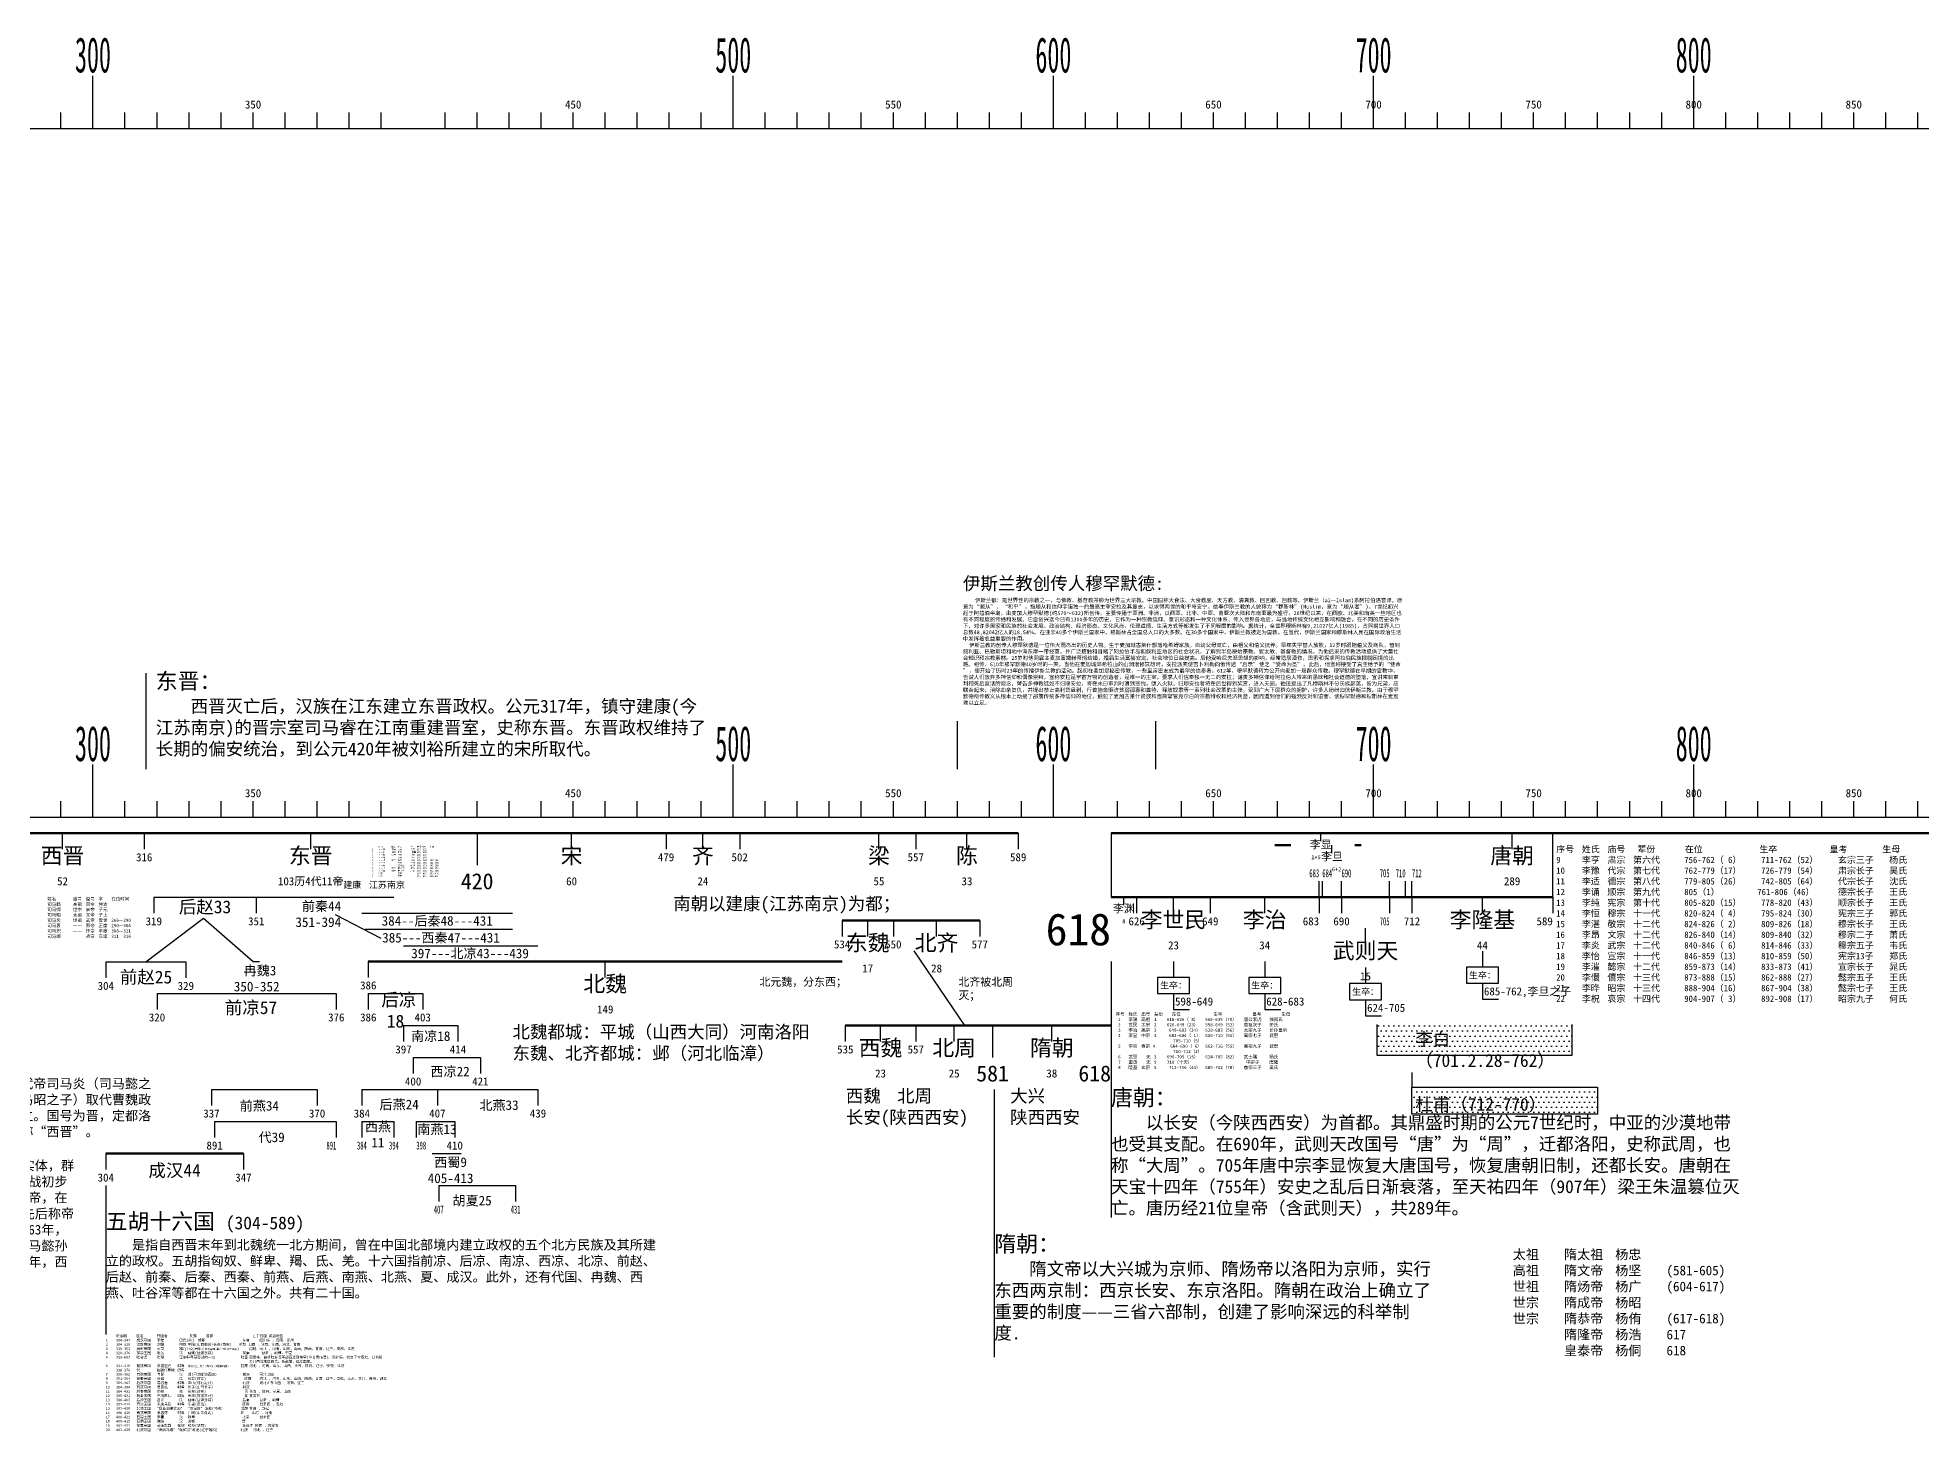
# Model space of a CAD drawing. Header units: millimetres. Extents: x 832 to 8037, y -157 to 740.
# Drawn here: x 5322 to 5910, y 302 to 740 of the extents above; entities that cross this region are included whole.
import ezdxf
from ezdxf.enums import TextEntityAlignment as Align

# ---------------------------------------------------------------- set-up
doc = ezdxf.new("R2010")
doc.units = ezdxf.units.MM
doc.header["$LTSCALE"] = 0.3
for name, color, linetype in [('event', 7, 'Continuous'), ('maths', 7, 'Continuous'), ('talent', 7, 'Continuous'), ('基准', 7, 'Continuous'), ('朝代', 7, 'Continuous'), ('箭头', 1, 'Continuous')]:
    doc.layers.add(name, color=color, linetype=linetype)
doc.layers.add('粗线', color=5, linetype='Continuous', lineweight=50)
doc.styles.add('a2.5', font='', dxfattribs={"height": 2.5})
doc.styles.get("Standard").update_dxf_attribs({"font": ''})
doc.styles.get('a2.5').set_extended_font_data('SimSun')
doc.styles.get('Standard').set_extended_font_data('SimSun')
pattern_1 = [(0, (0, 180.3286), (0.79375, 1.5875), [0, -1.5875])]

# ---------------------------------------------------------------- blocks, each defined once
blk = doc.blocks.new('h1')
blk.add_line((0, 0), (0, 5))
blk.add_attdef('22', text='', height=2.5).set_placement((0, 7.5), align=Align.MIDDLE_CENTER)
blk = doc.blocks.new('h8')
at = {"layer": '朝代', "color": 7}
blk.add_line((0, 0), (0, 16.5), dxfattribs=at)
at = {"layer": '朝代', "color": 1, "width": 0.5}
blk.add_attdef('00', text='', height=11, dxfattribs=at).set_placement((0, 23), align=Align.MIDDLE_CENTER)
blk = doc.blocks.new('time')
at = {"layer": '朝代'}
blk.add_line((0, 0), (0, -5), dxfattribs=at)
blk.add_attdef('22', text='', height=2.5, dxfattribs=at).set_placement((0, -7.5), align=Align.MIDDLE_CENTER)
blk = doc.blocks.new('dynasty')
at = {"layer": '基准'}
blk.add_line((0, -5), (0, 0), dxfattribs=at)
at = {"layer": '朝代', "color": 1}
for tag, height, p in [('chao', 5, (0, -7)), ('始终', 2.5, (0, -11)), ('时间', 2.5, (0, -15))]:
    blk.add_attdef(tag, text='', height=height, dxfattribs=at).set_placement(p, align=Align.MIDDLE_CENTER)
blk = doc.blocks.new('event')
at = {"layer": 'event', "color": 5}
for p, q in [((5, -5), (-5, -5)), ((-5, -5), (-5, -10)), ((5, -10), (5, -5)), ((-5, -10), (0, -10)), ((0, -10), (2.5, -10)), ((0, -10), (0, -15)), ((2.5, -10), (5, -10)), ((0, -15), (5, -15))]:
    blk.add_line(p, q, dxfattribs=at)
blk.add_lwpolyline([(0, 0), (0, -5)], dxfattribs=at)
at = {"layer": 'event'}
blk.add_attdef('简要：', text='', height=2, dxfattribs=at).set_placement((0, -7.5), align=Align.MIDDLE_CENTER)
blk.add_attdef('事件', text='', height=2.5, dxfattribs=at).set_placement((0.48, -12.54), align=Align.MIDDLE_LEFT)

msp = doc.modelspace()

# ---------------------------------------------------------------- hatches: boundary and pattern name
at = {"layer": 'talent'}
h = msp.add_hatch(dxfattribs=at)
h.set_pattern_fill('DOTS', color=256, style=0)
h.set_pattern_definition(pattern_1)
h.paths.add_polyline_path([(5800.808, 431.622), (5739.808, 431.622), (5739.808, 421.989), (5800.808, 421.989)])
h = msp.add_hatch(dxfattribs=at)
h.set_pattern_fill('DOTS', color=256, style=0)
h.set_pattern_definition(pattern_1)
h.paths.add_polyline_path([(5750.796, 412.063), (5750.796, 403.542), (5808.763, 403.542), (5808.763, 412.063)])

# ---------------------------------------------------------------- linework, layer by layer
msp.add_line((5794.809, 471.294), (5794.809, 491.294))
at = {"layer": 'event'}
for p, q in [((5608.809, 511.294), (5608.809, 526.294)), ((5670.809, 511.294), (5670.809, 526.294))]:
    msp.add_line(p, q, dxfattribs=at)
at = {"layer": 'maths'}
msp.add_line((5595.198, 454.588), (5611.046, 431.294), dxfattribs=at)
at = {"layer": 'talent'}
for p, q in [((5739.808, 431.622), (5739.808, 421.989)), ((5800.808, 421.989), (5800.808, 431.622)), ((5739.808, 421.989), (5800.808, 421.989)), ((5750.763, 416.622), (5750.763, 412.063)), ((5750.763, 412.063), (5808.763, 412.063)), ((5750.796, 403.542), (5750.796, 412.063)), ((5808.763, 412.063), (5808.763, 403.542)), ((5808.763, 403.542), (5750.796, 403.542))]:
    msp.add_line(p, q, dxfattribs=at)
at = {"layer": '基准'}
for p, q in [((5328.809, 711.294), (5328.809, 716.294)), ((5348.809, 711.294), (5348.809, 716.294)), ((5358.809, 711.294), (5358.809, 716.294)), ((5368.809, 711.294), (5368.809, 716.294)), ((5378.809, 711.294), (5378.809, 716.294)), ((5398.809, 711.294), (5398.809, 716.294)), ((5408.809, 711.294), (5408.809, 716.294)), ((5418.809, 711.294), (5418.809, 716.294)), ((5428.809, 711.294), (5428.809, 716.294)), ((5448.809, 711.294), (5448.809, 716.294)), ((5458.809, 711.294), (5458.809, 716.294)), ((5468.809, 711.294), (5468.809, 716.294)), ((5478.809, 711.294), (5478.809, 716.294)), ((5498.809, 711.294), (5498.809, 716.294)), ((5508.809, 711.294), (5508.809, 716.294)), ((5518.809, 711.294), (5518.809, 716.294)), ((5528.809, 711.294), (5528.809, 716.294)), ((5548.809, 711.294), (5548.809, 716.294)), ((5558.809, 711.294), (5558.809, 716.294)), ((5568.809, 711.294), (5568.809, 716.294)), ((5578.809, 711.294), (5578.809, 716.294)), ((5598.809, 711.294), (5598.809, 716.294)), ((5608.809, 711.294), (5608.809, 716.294)), ((5618.809, 711.294), (5618.809, 716.294)), ((5628.809, 711.294), (5628.809, 716.294)), ((5648.809, 711.294), (5648.809, 716.294)), ((5658.809, 711.294), (5658.809, 716.294)), ((5668.809, 711.294), (5668.809, 716.294)), ((5678.809, 711.294), (5678.809, 716.294)), ((5698.809, 711.294), (5698.809, 716.294)), ((5708.809, 711.294), (5708.809, 716.294)), ((5718.809, 711.294), (5718.809, 716.294)), ((5728.809, 711.294), (5728.809, 716.294)), ((5748.809, 711.294), (5748.809, 716.294)), ((5758.809, 711.294), (5758.809, 716.294)), ((5768.809, 711.294), (5768.809, 716.294)), ((5778.809, 711.294), (5778.809, 716.294)), ((5798.809, 711.294), (5798.809, 716.294)), ((5808.809, 711.294), (5808.809, 716.294)), ((5818.809, 711.294), (5818.809, 716.294)), ((5828.809, 711.294), (5828.809, 716.294)), ((5848.809, 711.294), (5848.809, 716.294)), ((5858.809, 711.294), (5858.809, 716.294)), ((5868.809, 711.294), (5868.809, 716.294)), ((5878.809, 711.294), (5878.809, 716.294)), ((5898.809, 711.294), (5898.809, 716.294)), ((5908.809, 711.294), (5908.809, 716.294)), ((838.809, 711.294), (7238.809, 711.294)), ((5328.809, 496.294), (5328.809, 501.294)), ((5348.809, 496.294), (5348.809, 501.294)), ((5358.809, 496.294), (5358.809, 501.294)), ((5368.809, 496.294), (5368.809, 501.294)), ((5378.809, 496.294), (5378.809, 501.294)), ((5398.809, 496.294), (5398.809, 501.294)), ((5408.809, 496.294), (5408.809, 501.294)), ((5418.809, 496.294), (5418.809, 501.294)), ((5428.809, 496.294), (5428.809, 501.294)), ((5448.809, 496.294), (5448.809, 501.294)), ((5458.809, 496.294), (5458.809, 501.294)), ((5468.809, 496.294), (5468.809, 501.294)), ((5478.809, 496.294), (5478.809, 501.294)), ((5498.809, 496.294), (5498.809, 501.294)), ((5508.809, 496.294), (5508.809, 501.294)), ((5518.809, 496.294), (5518.809, 501.294)), ((5528.809, 496.294), (5528.809, 501.294)), ((5548.809, 496.294), (5548.809, 501.294)), ((5558.809, 496.294), (5558.809, 501.294)), ((5568.809, 496.294), (5568.809, 501.294)), ((5578.809, 496.294), (5578.809, 501.294)), ((5598.809, 496.294), (5598.809, 501.294)), ((5608.809, 496.294), (5608.809, 501.294)), ((5618.809, 496.294), (5618.809, 501.294)), ((5628.809, 496.294), (5628.809, 501.294)), ((5648.809, 496.294), (5648.809, 501.294)), ((5658.809, 496.294), (5658.809, 501.294)), ((5668.809, 496.294), (5668.809, 501.294)), ((5678.809, 496.294), (5678.809, 501.294)), ((5698.809, 496.294), (5698.809, 501.294)), ((5708.809, 496.294), (5708.809, 501.294)), ((5718.809, 496.294), (5718.809, 501.294)), ((5728.809, 496.294), (5728.809, 501.294)), ((5748.809, 496.294), (5748.809, 501.294)), ((5758.809, 496.294), (5758.809, 501.294)), ((5768.809, 496.294), (5768.809, 501.294)), ((5778.809, 496.294), (5778.809, 501.294)), ((5798.809, 496.294), (5798.809, 501.294)), ((5808.809, 496.294), (5808.809, 501.294)), ((5818.809, 496.294), (5818.809, 501.294)), ((5828.809, 496.294), (5828.809, 501.294)), ((5848.809, 496.294), (5848.809, 501.294)), ((5858.809, 496.294), (5858.809, 501.294)), ((5868.809, 496.294), (5868.809, 501.294)), ((5878.809, 496.294), (5878.809, 501.294)), ((5898.809, 496.294), (5898.809, 501.294)), ((5908.809, 496.294), (5908.809, 501.294)), ((838.809, 496.294), (7238.809, 496.294))]:
    msp.add_line(p, q, dxfattribs=at)
at = {"layer": '朝代'}
for p, q in [((5355.273, 541.294), (5355.273, 511.294)), ((5656.809, 451.294), (5656.809, 371.294)), ((5620.352, 411.294), (5620.352, 327.727)), ((5342.811, 381.294), (5342.811, 334.769))]:
    msp.add_line(p, q, dxfattribs=at)
at = {"layer": '朝代', "lineweight": 30}
for p, q in [((5357.811, 471.294), (5389.811, 471.294)), ((5422.809, 466.294), (5469.809, 466.294)), ((5423.809, 461.294), (5469.809, 461.294)), ((5342.811, 451.141), (5367.811, 451.141)), ((5388.811, 451.294), (5390.811, 451.294)), ((5424.809, 441.294), (5441.809, 441.294)), ((5376.811, 401.294), (5414.811, 401.294)), ((5444.809, 391.297), (5453.809, 391.297)), ((5446.809, 381.294), (5470.809, 381.294))]:
    msp.add_line(p, q, dxfattribs=at)
at = {"layer": '朝代', "color": 4, "lineweight": 30}
for p, q in [((5389.811, 471.294), (5432.811, 471.294)), ((5445.809, 411.294), (5477.809, 411.294))]:
    msp.add_line(p, q, dxfattribs=at)
at = {"layer": '朝代', "color": 1, "lineweight": 30}
for p, q in [((5435.811, 456.13), (5477.811, 456.13)), ((5358.811, 441.294), (5414.811, 441.294)), ((5435.811, 431.294), (5452.811, 431.294)), ((5438.809, 421.294), (5459.809, 421.294))]:
    msp.add_line(p, q, dxfattribs=at)
at = {"layer": '朝代', "color": 5, "lineweight": 30}
for p, q in [((5375.811, 411.294), (5408.811, 411.294)), ((5422.809, 411.294), (5445.809, 411.294)), ((5422.809, 401.294), (5432.809, 401.294)), ((5439.809, 401.294), (5451.809, 401.294))]:
    msp.add_line(p, q, dxfattribs=at)
at = {"layer": '朝代', "lineweight": 50}
msp.add_line((5342.811, 391.294), (5385.811, 391.294), dxfattribs=at)
at = {"layer": '箭头'}
for points in [[(5373.37, 464.812, 0, 0, 0), (5360.829, 455.318, 2, 0, 0), (5355.311, 451.141, 0, 0, 0)], [(5373.37, 464.812, 0, 0, 0), (5382.496, 456.823, 2, 0, 0)], [(5388.811, 451.294, 0, 0, 0), (5379.686, 459.283, 2, 0, 0), (5373.37, 464.812, 0, 0, 0)], [(5428.817, 458.475, 0, 0, 0), (5419.994, 463.036, 2, 0, 0), (5414.585, 465.833, 0, 0, 0)]]:
    msp.add_lwpolyline(points, format="xyseb", dxfattribs=at)
for points in [[(5428.817, 458.475), (5414.585, 465.833)], [(5355.311, 451.141), (5373.37, 464.812)], [(5373.37, 464.812), (5388.811, 451.294)]]:
    msp.add_lwpolyline(points, dxfattribs=at)
at = {"layer": '粗线'}
for p, q in [((5303.809, 491.294), (5354.809, 491.294)), ((5458.811, 491.294), (5517.811, 491.294)), ((5595.809, 491.294), (5627.809, 491.294)), ((5656.809, 491.294), (5656.809, 491.294)), ((5656.809, 491.294), (5945.809, 491.294)), ((5664.809, 471.294), (5687.809, 471.294)), ((5750.809, 471.294), (5794.809, 471.294)), ((5588.809, 464.088), (5615.809, 464.088)), ((5424.809, 451.294), (5572.809, 451.294)), ((5573.809, 431.294), (5595.809, 431.294)), ((5619.809, 431.294), (5656.809, 431.294))]:
    msp.add_line(p, q, dxfattribs=at)
at = {"layer": '粗线', "color": 3}
for p, q in [((5354.809, 491.294), (5458.809, 491.294)), ((5517.811, 491.294), (5540.811, 491.294)), ((5721.809, 491.294), (5722.809, 491.294)), ((5707.949, 487.518), (5712.949, 487.518)), ((5721.809, 471.294), (5722.809, 471.294)), ((5743.809, 471.294), (5748.809, 471.294)), ((5572.809, 464.088), (5588.809, 464.088)), ((5595.809, 431.294), (5619.809, 431.294))]:
    msp.add_line(p, q, dxfattribs=at)
at = {"layer": '粗线', "color": 2}
msp.add_line((5540.811, 491.294), (5627.811, 491.294), dxfattribs=at)
at = {"layer": '粗线', "color": 7}
for p, q in [((5722.809, 491.294), (5728.809, 491.294)), ((5732.91, 487.518), (5734.91, 487.518)), ((5722.809, 471.294), (5728.809, 471.294)), ((5748.809, 471.294), (5750.809, 471.294))]:
    msp.add_line(p, q, dxfattribs=at)
at = {"layer": '粗线', "color": 4}
msp.add_line((5656.809, 471.294), (5664.809, 471.294), dxfattribs=at)
at = {"layer": '粗线', "color": 1}
for p, q in [((5687.809, 471.294), (5721.809, 471.294)), ((5728.809, 471.294), (5743.809, 471.294))]:
    msp.add_line(p, q, dxfattribs=at)

# ---------------------------------------------------------------- block references
at = {"layer": 'event'}
for p, values in [((5772.809, 454.462), {'简要：': '生卒：', '事件': '685-762,李旦之子'}), ((5676.309, 451.294), {'简要：': '生卒：', '事件': '598-649'}), ((5704.809, 451.294), {'简要：': '生卒：', '事件': '628-683'}), ((5736.309, 449.329), {'简要：': '生卒：', '事件': '624-705'})]:
    msp.add_blockref('event', p, dxfattribs=at).add_auto_attribs(values)
at = {"layer": '基准'}
for name, p, values in [('h8', (5338.809, 711.294), {'00': '300'}), ('h8', (5538.809, 711.294), {'00': '500'}), ('h8', (5638.809, 711.294), {'00': '600'}), ('h8', (5738.809, 711.294), {'00': '700'}), ('h8', (5838.809, 711.294), {'00': '800'}), ('h1', (5388.809, 711.294), {'22': '350'}), ('h1', (5488.809, 711.294), {'22': '450'}), ('h1', (5588.809, 711.294), {'22': '550'}), ('h1', (5688.809, 711.294), {'22': '650'}), ('h1', (5788.809, 711.294), {'22': '750'}), ('h1', (5888.809, 711.294), {'22': '850'}), ('h8', (5338.809, 496.294), {'00': '300'}), ('h8', (5538.809, 496.294), {'00': '500'}), ('h8', (5638.809, 496.294), {'00': '600'}), ('h8', (5738.809, 496.294), {'00': '700'}), ('h8', (5838.809, 496.294), {'00': '800'}), ('h1', (5388.809, 496.294), {'22': '350'}), ('h1', (5488.809, 496.294), {'22': '450'}), ('h1', (5588.809, 496.294), {'22': '550'}), ('h1', (5688.809, 496.294), {'22': '650'}), ('h1', (5788.809, 496.294), {'22': '750'}), ('h1', (5888.809, 496.294), {'22': '850'})]:
    msp.add_blockref(name, p, dxfattribs=at).add_auto_attribs(values)
ref = msp.add_blockref('h1', (5738.809, 711.294), dxfattribs=at)
ref.add_attrib('22', '700', dxfattribs={"layer": '0', "color": 1, "height": 2.5}).set_placement((5738.809, 718.794), align=Align.MIDDLE_CENTER)
ref = msp.add_blockref('h1', (5838.809, 711.294), dxfattribs=at)
ref.add_attrib('22', '800', dxfattribs={"layer": '0', "color": 1, "height": 2.5}).set_placement((5838.809, 718.794), align=Align.MIDDLE_CENTER)
ref = msp.add_blockref('h1', (5738.809, 496.294), dxfattribs=at)
ref.add_attrib('22', '700', dxfattribs={"layer": '0', "color": 1, "height": 2.5}).set_placement((5738.809, 503.794), align=Align.MIDDLE_CENTER)
ref = msp.add_blockref('h1', (5838.809, 496.294), dxfattribs=at)
ref.add_attrib('22', '800', dxfattribs={"layer": '0', "color": 1, "height": 2.5}).set_placement((5838.809, 503.794), align=Align.MIDDLE_CENTER)
at = {"layer": '朝代'}
for name, p, values in [('dynasty', (5329.309, 491.294), {'chao': '西晋', '时间': '52'}), ('time', (5354.809, 491.294), {'22': '316'}), ('dynasty', (5406.809, 491.294), {'chao': '东晋', '时间': '103历4代11帝'}), ('dynasty', (5488.311, 491.294), {'chao': '宋', '时间': '60'}), ('time', (5517.811, 491.294), {'22': '479'}), ('dynasty', (5529.311, 491.294), {'chao': '齐', '时间': '24'}), ('time', (5540.811, 491.294), {'22': '502'}), ('dynasty', (5584.311, 491.294), {'chao': '梁', '时间': '55'}), ('time', (5595.809, 491.294), {'22': '557'}), ('dynasty', (5611.809, 491.294), {'chao': '陈', '时间': '33'}), ('time', (5627.811, 491.294), {'22': '589'}), ('time', (5357.811, 471.294), {'22': '319'}), ('time', (5389.811, 471.294), {'22': '351'}), ('time', (5664.809, 471.294), {'22': '626'}), ('dynasty', (5676.309, 471.294), {'chao': '李世民', '时间': '23'}), ('time', (5687.809, 471.294), {'22': '649'}), ('dynasty', (5704.809, 471.294), {'chao': '李治', '时间': '34'}), ('time', (5728.809, 471.294), {'22': '690'}), ('time', (5750.809, 471.294), {'22': '712'}), ('dynasty', (5772.809, 471.294), {'chao': '李隆基', '时间': '44'}), ('time', (5572.809, 464.088), {'22': '534'}), ('dynasty', (5580.809, 464.088), {'chao': '东魏', '时间': '17'}), ('time', (5588.809, 464.088), {'22': '550'}), ('dynasty', (5602.309, 464.088), {'chao': '北齐', '时间': '28'}), ('time', (5615.809, 464.088), {'22': '577'}), ('dynasty', (5736.309, 461.627), {'chao': '武则天', '时间': '15'}), ('time', (5342.811, 451.141), {'22': '304'}), ('time', (5367.811, 451.141), {'22': '329'}), ('time', (5424.809, 451.294), {'22': '386'}), ('dynasty', (5498.809, 451.294), {'chao': '北魏', '时间': '149'}), ('time', (5358.811, 441.294), {'22': '320'}), ('time', (5414.811, 441.294), {'22': '376'}), ('time', (5424.809, 441.294), {'22': '386'}), ('time', (5441.809, 441.294), {'22': '403'}), ('time', (5435.811, 431.294), {'22': '397'}), ('time', (5452.811, 431.294), {'22': '414'}), ('time', (5573.809, 431.294), {'22': '535'}), ('dynasty', (5584.809, 431.294), {'chao': '西魏', '时间': '23'}), ('time', (5595.809, 431.294), {'22': '557'}), ('dynasty', (5607.809, 431.294), {'chao': '北周', '时间': '25'}), ('dynasty', (5638.309, 431.294), {'chao': '隋朝', '时间': '38'}), ('time', (5438.809, 421.294), {'22': '400'}), ('time', (5459.809, 421.294), {'22': '421'}), ('time', (5375.811, 411.294), {'22': '337'}), ('time', (5408.811, 411.294), {'22': '370'}), ('time', (5422.809, 411.294), {'22': '384'}), ('time', (5446.386, 411.294), {'22': '407'}), ('time', (5477.809, 411.294), {'22': '439'}), ('time', (5376.811, 401.294), {'22': '891'}), ('time', (5451.809, 401.294), {'22': '410'}), ('time', (5342.811, 391.294), {'22': '304'}), ('time', (5385.811, 391.294), {'22': '347'})]:
    msp.add_blockref(name, p, dxfattribs=at).add_auto_attribs(values)
for name, p, xscale, yscale, zscale, values in [('time', (5458.809, 491.294), 2, 2, 2, {'22': '420'}), ('dynasty', (5782.088, 491.294), 0.9989999999997963, 0.9990000000000236, 0.9989999999999999, {'chao': '唐朝', '时间': '289'}), ('dynasty', (5660.809, 471.294), 0.5, 0.5, 0.5, {'chao': '李渊', '时间': '8'}), ('time', (5619.809, 431.294), 2, 2, 2, {'22': '581'})]:
    msp.add_blockref(name, p, dxfattribs=dict(at, xscale=xscale, yscale=yscale, zscale=zscale)).add_auto_attribs(values)
ref = msp.add_blockref('time', (5656.809, 491.294), dxfattribs=dict(at, xscale=4, yscale=4, zscale=4))
ref.add_attrib('22', '618', dxfattribs={"height": 10}).set_placement((5656.809, 461.294), align=Align.MIDDLE_RIGHT)
ref = msp.add_blockref('dynasty', (5722.309, 491.294), dxfattribs=dict(at, xscale=0.5, yscale=0.5, zscale=0.5))
ref.add_attrib('chao', '李显', dxfattribs={"color": 1, "height": 2.5}).set_placement((5722.309, 487.794), align=Align.MIDDLE_CENTER)
ref.add_attrib('时间', '1+5', dxfattribs={"color": 1, "height": 1.25}).set_placement((5722.309, 483.794), align=Align.MIDDLE_RIGHT)
ref = msp.add_blockref('dynasty', (5725.809, 487.532), dxfattribs=dict(at, xscale=0.5, yscale=0.5, zscale=0.5))
ref.add_attrib('chao', '李旦', dxfattribs={"color": 1, "height": 2.5}).set_placement((5725.809, 484.032), align=Align.MIDDLE_CENTER)
ref.add_attrib('时间', '6+2', dxfattribs={"color": 1, "height": 1.25}).set_placement((5725.809, 480.032), align=Align.MIDDLE_LEFT)
ref = msp.add_blockref('h1', (5721.809, 471.294), dxfattribs=at)
ref.add_attrib('22', '683', dxfattribs={"layer": '0', "height": 2.5, "width": 0.5}).set_placement((5721.809, 478.794), align=Align.MIDDLE_RIGHT)
ref = msp.add_blockref('h1', (5722.809, 471.294), dxfattribs=at)
ref.add_attrib('22', '684', dxfattribs={"layer": '0', "height": 2.5, "width": 0.5}).set_placement((5722.809, 478.794), align=Align.MIDDLE_LEFT)
ref = msp.add_blockref('h1', (5728.809, 471.294), dxfattribs=at)
ref.add_attrib('22', '690', dxfattribs={"layer": '0', "height": 2.5, "width": 0.5}).set_placement((5728.809, 478.794), align=Align.MIDDLE_LEFT)
ref = msp.add_blockref('h1', (5743.809, 471.294), dxfattribs=at)
ref.add_attrib('22', '705', dxfattribs={"layer": '0', "height": 2.5, "width": 0.5}).set_placement((5743.809, 478.794), align=Align.MIDDLE_RIGHT)
ref = msp.add_blockref('h1', (5748.809, 471.294), dxfattribs=at)
ref.add_attrib('22', '710', dxfattribs={"layer": '0', "height": 2.5, "width": 0.5}).set_placement((5748.809, 478.794), align=Align.MIDDLE_RIGHT)
ref = msp.add_blockref('h1', (5750.809, 471.294), dxfattribs=at)
ref.add_attrib('22', '712', dxfattribs={"layer": '0', "height": 2.5, "width": 0.5}).set_placement((5750.809, 478.794), align=Align.MIDDLE_LEFT)
ref = msp.add_blockref('time', (5721.809, 471.294), dxfattribs=at)
ref.add_attrib('22', '683', dxfattribs={"height": 2.5}).set_placement((5721.809, 463.794), align=Align.MIDDLE_RIGHT)
ref = msp.add_blockref('time', (5743.809, 471.294), dxfattribs=at)
ref.add_attrib('22', '705', dxfattribs={"height": 2.5, "width": 0.5}).set_placement((5743.809, 463.794), align=Align.MIDDLE_RIGHT)
ref = msp.add_blockref('time', (5794.809, 471.294), dxfattribs=at)
ref.add_attrib('22', '589', dxfattribs={"height": 2.5}).set_placement((5794.809, 463.794), align=Align.MIDDLE_RIGHT)
ref = msp.add_blockref('time', (5656.809, 431.294), dxfattribs=dict(at, xscale=2, yscale=2, zscale=2))
ref.add_attrib('22', '618', dxfattribs={"height": 5}).set_placement((5656.809, 416.294), align=Align.MIDDLE_RIGHT)
ref = msp.add_blockref('time', (5414.811, 401.294), dxfattribs=at)
ref.add_attrib('22', '891', dxfattribs={"height": 2.5, "width": 0.5}).set_placement((5414.811, 393.794), align=Align.MIDDLE_RIGHT)
ref = msp.add_blockref('time', (5422.809, 401.294), dxfattribs=at)
ref.add_attrib('22', '384', dxfattribs={"height": 2.5, "width": 0.5}).set_placement((5422.809, 393.794), align=Align.MIDDLE_CENTER)
ref = msp.add_blockref('time', (5432.809, 401.294), dxfattribs=at)
ref.add_attrib('22', '394', dxfattribs={"height": 2.5, "width": 0.5}).set_placement((5432.809, 393.794), align=Align.MIDDLE_CENTER)
ref = msp.add_blockref('time', (5439.809, 401.294), dxfattribs=at)
ref.add_attrib('22', '398', dxfattribs={"height": 2.5, "width": 0.5}).set_placement((5439.809, 393.794), align=Align.MIDDLE_LEFT)
ref = msp.add_blockref('time', (5446.809, 381.294), dxfattribs=at)
ref.add_attrib('22', '407', dxfattribs={"height": 2.5, "width": 0.5}).set_placement((5446.809, 373.794), align=Align.MIDDLE_CENTER)
ref = msp.add_blockref('time', (5470.809, 381.294), dxfattribs=at)
ref.add_attrib('22', '431', dxfattribs={"height": 2.5, "width": 0.5}).set_placement((5470.809, 373.794), align=Align.MIDDLE_CENTER)

# ---------------------------------------------------------------- texts
at = {"attachment_point": 1}
for s, insert, char_height, width in [('{\\fSimSun|b0|i0|c134|p2; ^I姓名^I     庙号^I谥号  ^I字  ^I在位时间 ^I生卒\\P1^I司马睿^I中宗^I元帝  ^I景文^I317—322^I\\P2^I司马绍^I肃宗^I明帝 ^I      道畿^I322—325^I\\P3^I司马衍^I显宗^I成帝  ^I世根^I325—343^I\\P4^I司马岳^I——^I康帝  ^I世同^I343—345^I\\P5^I司马聃^I孝宗^I穆帝  ^I彭子^I345—361^I343-361\\P6^I司马丕^I——^I哀帝  ^I干龄^I362—366^I341-365\\P7^I司马奕^I——^I海西公^I延龄^I366—371^I342-386\\P8^I司马昱^I太宗^I简文帝^I道万^I371—372^I321-372\\P9^I司马曜^I烈宗^I孝武帝^I昌明^I373—396^I352-396\\P0^I德宗^I      ——^I安帝^I      ——^I397—418^I382-418\\P1^I德文^I      ——^I恭帝^I      ——^I319—420^I386-421}', (5425.993, 487.294), 0.5, 23.05881), ('{\\fSimSun|b0|i0|c134|p2;序号^I姓氏^I庙号^I 辈份^I      在位             生卒            皇考        生母\\P9^I李亨^I肃宗^I第六代^I756-762（ 6）^I711-762（52）^I玄宗三子^I杨氏\\P10^I李豫^I代宗^I第七代^I762-779（17）^I726-779（54）^I肃宗长子^I吴氏\\P11^I李适^I德宗^I第八代^I779-805（26）^I742-805（64）^I代宗长子^I沈氏\\P12^I李诵^I顺宗^I第九代^I805（1）^I     761-806（46）  ^I德宗长子^I王氏\\P13^I李纯^I宪宗^I第十代^I805-820（15）^I778-820（43）^I顺宗长子^I王氏\\P14^I李恒^I穆宗^I十一代^I820-824（ 4）^I795-824（30）^I宪宗三子^I郭氏\\P15^I李湛^I敬宗^I十二代^I824-826（ 2）^I809-826（18）^I穆宗长子^I王氏\\P16^I李昂^I文宗^I十二代^I826-840（14）^I809-840（32）^I穆宗二子^I萧氏\\P17^I李炎^I武宗^I十二代^I840-846（ 6）^I814-846（33）^I穆宗五子^I韦氏\\P18^I李怡^I宣宗^I十一代^I846-859（13）^I810-859（50）^I宪宗13子^I郑氏\\P19^I李漼^I懿宗^I十二代^I859-873（14）^I833-873（41）^I宣宗长子^I晁氏\\P20^I李儇^I僖宗^I十三代^I873-888（15）^I862-888（27）^I懿宗五子^I王氏\\P21^I李晔^I昭宗^I十三代^I888-904（16）^I867-904（38）^I懿宗七子^I王氏\\P22^I李柷^I哀宗^I十四代^I904-907（ 3）^I892-908（17）^I昭宗九子^I何氏}', (5795.864, 487.294), 2, 119.54393), ('{\\fSimSun|b0|i0|c134|p2;姓名   ^I庙号^I谥号^I字  ^I在位时间\\P司马懿^I高祖^I宣帝^I仲达^I\\P司马师^I世宗^I景帝^I子元^I\\P司马昭^I太祖^I文帝^I子上^I\\P司马炎^I世祖^I武帝^I安世^I266—290\\P司马衷^I——^I惠帝^I正度^I290—306\\P司马炽^I——^I怀帝^I丰度^I306—311\\P司马邺^I——^I愍帝^I彦旗^I311—316}', (5324.542, 471.294), 1, 29.61055), ('{\\fSimSun|b0|i0|c134|p2;序号^I姓氏^I庙号^I辈份^I  在位             生卒            皇考        生母\\P 1^I李渊^I高祖^I1^I618-626（ 8）^I566-635（70）^I唐公李虎^I独孤氏\\P 2^I世民^I太宗^I2^I626-649（23）^I598-649（52）^I高祖次子^I窦氏\\P 3^I李治^I高宗^I3     649-683（34）^I628-683（56）^I太宗九子^I长孙皇后\\P 4^I李显^I中宗^I4     683-684（ 1）^I656-710（55）^I高宗七子^I武瞾\\P                       705-710（5）\\P 5^I李旦^I睿宗 4      684-690（ 6）^I662-716（55）^I高宗九子^I武瞾\\P                       710-712（2）\\P 6^I武瞾^I  无^I3^I690-705（15）^I624-705（82）^I武士彟^I杨氏\\P 7^I重茂^I  无^I5^I710（十天）^I            ^I      中宗子^I唐隆\\P 8^I隆基^I玄宗^I5     712-756（44）^I685-762（78）^I睿宗三子^I窦氏}', (5658.237, 435.333), 1, 54.10588), ('{\\fSimSun|b0|i0|c134|p2;\\H0.75x;太祖^I隋太祖^I杨忠^I\\P高祖^I隋文帝^I杨坚^I(581-605)\\P世祖^I隋炀帝^I杨广^I(604-617)\\P世宗^I隋成帝^I杨昭^I\\P世宗^I隋恭帝^I杨侑^I(617-618)\\P^I隋隆帝^I杨浩^I617\\P^I皇泰帝^I杨侗^I618}', (5782.297, 361.294), 4, 74.18224), ('\\pi-31.2,l31.2;{\\fSimSun|b0|i0|c134|p2;^I统治期^I国名^I     开国者^I      民族^I    \\C5;首都\\C256;^I                 亡于何国 统治地区\\P\\pi-25.6,l25.6;1^I304-347^I成汉帝国^I李雄^I      巴氐(di)^I\\C5;成都^I\\C1;                 \\C256;东晋^I四川东 ，云南，贵州\\P2^I304-329^I汉赵帝国^I刘渊^I      匈奴^I\\C5;平阳(山西临汾)长安(西安)\\C1;^I\\C256;后赵 山西 ，陜西，河南，河北，甘肃\\P3^I319-351^I后赵帝国^I石勒^I      羯(jie2)\\H0.75x;\\C5;襄国(河北邢台西)邺(河北临漳西南\\H1.333x;)^I\\C256;冉魏^I河北 ，河南，山东，山西，陜西，甘肃，辽宁，安徽，江苏\\P4^I320-376^I前凉王国^I张茂^I      汉^I\\C5;姑臧(甘肃武威)\\C256;^I            前秦^I 甘肃 ，新疆，宁夏\\P\\pi-44.8,l44.8;5^I329-687^I吐谷浑^I吐延^I      辽东鲜卑慕容部的一支^I^I      吐蕃^I西晋末，首领吐谷浑率部西迁到枹罕(今甘肃临夏)。后扩展，统治了今青海、甘南和四川西北地区的羌、氐部落，建立国家。\\P\\pi-25.6,l25.6;6^I337-370^I前燕帝国^I慕容皇光^I鲜卑^I\\H0.75x;\\C5;龙城(辽宁朝阳)邺(河北临漳西南)\\C256;^I        \\H1.333x;前秦^I河北 ，河南，山东，山西，陜西，甘肃，辽宁，安徽，江苏\\P^I338-376^I代^I     拓跋什翼犍^I鲜卑^I^I^I\\P7^I350-352^I冉魏帝国^I冉闅^I      汉^I\\C5;邺(河北临漳西南)^I\\C256;            前燕^I河北以南\\P\\pi-44.8,l44.8;8^I351-394^I前秦帝国^I符健^I      氐^I\\C5;长安(西安)\\C256;^I                  西秦^I河北 ，河南，山东，山西，陜西，甘肃，辽宁，安徽，江苏，四川，贵州，湖北\\P\\pi-25.6,l25.6;9^I384-407^I后燕帝国^I慕容垂^I鲜卑^I\\C5;中山(河北定州)\\C256;^I            北燕^I河北山东山西 ，河南，辽宁\\P10^I384-394^I西燕帝国^I慕容泓^I鲜卑^I\\C5;长子(山西长子)\\C256;^I            后燕^I\\P11^I384-431^I后秦帝国^I姚苌^I      羌^I\\C5;长安(西安)^I\\C256;                  晋^I陜西 ，甘肃，宁夏，山西\\P12^I385-431^I西秦王国^I乞伏国仁^I鲜卑^I\\C5;金城(甘肃兰州)\\C256;^I             夏^I甘肃东\\P13^I386-403^I后凉王国^I吕光^I      氐^I\\C5;姑臧(甘肃武威)\\C256;^I            后秦^I甘肃 ，新疆\\P14^I397-414^I南凉王国^I秃发乌孤^I鲜卑^I\\C5;乐都(青海)^I\\C256;                 西秦^I甘肃西 ，青海\\P15^I397-439^I北凉王国^I"段业沮渠蒙逊"^I"汉匈奴" \\C5;张液(甘肃\\C256;)         北魏^I甘肃 ，新疆\\P16^I398-410^I南燕帝国^I慕容德^I鲜卑^I\\C5;广固(山东青周)^I\\C256;           晋    山东 ，河南\\P17^I400-421^I西凉王国^I李暠^I      汉^I\\C5;敦煌\\C256;^I                      北凉^I甘肃西\\P18^I405-413^I\\C1;西蜀\\C256;王国^I谯纵^I      汉^I\\C5;成都^I                      \\C256;晋^I\\P19^I407-431^I胡夏帝国^I赫连勃勃^I匈奴^I\\C5;统万(陜西)^I\\C256;                 吐谷浑 陜西 ，内蒙古\\P20^I407-439^I北燕帝国^I"高云冯跋"^I"朝鲜汉"\\C5;和龙(辽宁朝阳)\\C256;^I           北魏^I  河北 ，辽宁}', (5342.811, 334.769), 0.8, 74.9876)]:
    msp.add_mtext(s, dxfattribs=dict(at, insert=insert, char_height=char_height, width=width))
at = {"layer": 'event', "attachment_point": 1}
for s, insert, char_height, width in [('{\\fSimSun|b1|i0|c134|p2;\\H4x;伊斯兰教\\fSimSun|b0|i0|c134|p2;创传人\\C1;穆罕默德:\\P\\H0.3x;    伊斯兰都：\\C256;是世界性的宗教之一，与佛教、基督教并称为世界三大宗教。中国旧称\\fSimSun|b1|i0|c134|p2;大食法\\fSimSun|b0|i0|c134|p2;、\\fSimSun|b1|i0|c134|p2;大食教度\\fSimSun|b0|i0|c134|p2;、\\fSimSun|b1|i0|c134|p2;天方教\\fSimSun|b0|i0|c134|p2;、\\fSimSun|b1|i0|c134|p2;清真教\\fSimSun|b0|i0|c134|p2;、\\fSimSun|b1|i0|c134|p2;回回教\\fSimSun|b0|i0|c134|p2;、\\fSimSun|b1|i0|c134|p2;回教\\fSimSun|b0|i0|c134|p2;等。伊斯兰（\\fSimSun|b0|i0|c0|p2;a1\\fSimSun|b0|i0|c134|p2;一\\fSimSun|b0|i0|c0|p2;Islam)\\fSimSun|b0|i0|c134|p2;系阿拉伯语音译，原意为“顺从”、“\\fSimSun|b1|i0|c134|p2;和平\\fSimSun|b0|i0|c0|p2;”\\fSimSun|b0|i0|c134|p2;，指顺从和信仰宇宙独一的最高主宰安拉及其意志，以求得两世的和平与安宁。信奉伊斯兰教的人统称为“\\fSimSun|b1|i0|c134|p2;穆斯林\\fSimSun|b0|i0|c0|p2;”(Muslim\\fSimSun|b0|i0|c134|p2;，意为“顺从者”\\fSimSun|b0|i0|c0|p2;)\\fSimSun|b0|i0|c134|p2;。\\fSimSun|b0|i0|c0|p2;7\\fSimSun|b0|i0|c134|p2;世纪初兴起于阿拉伯半岛，由麦加人\\fSimSun|b1|i0|c134|p2;穆罕默德\\fSimSun|b0|i0|c0|p2;(\\fSimSun|b0|i0|c134|p2;约\\fSimSun|b0|i0|c0|p2;570\\fSimSun|b0|i0|c134|p2;～\\fSimSun|b0|i0|c0|p2;632)\\fSimSun|b0|i0|c134|p2;所创传。主要传播于亚洲、非洲，以西亚、北非、中亚、南亚次大陆和东南亚最为盛行。\\fSimSun|b0|i0|c0|p2;20\\fSimSun|b0|i0|c134|p2;世纪以来，在西欧、北美和南美一些地区也有不同程度的传播和发展。它自创兴迄今已有\\fSimSun|b0|i0|c0|p2;1300\\fSimSun|b0|i0|c134|p2;多年的历史，它作为一种宗教信仰、意识形态和一种文化体系，传入世界各地后，与当地传统文化相互影响和融合，在不同的历史条件下，对许多国家和民族的社会发展、政治结构、经济形态、文化风尚、伦理道德、生活方式等都发生了不同程度的影响。据统计，全世界穆斯林有\\fSimSun|b0|i0|c0|p2;9,21027\\fSimSun|b0|i0|c134|p2;亿人\\fSimSun|b0|i0|c0|p2;(1985)\\fSimSun|b0|i0|c134|p2;，占同期世界人口总数\\fSimSun|b0|i0|c0|p2;48,82042\\fSimSun|b0|i0|c134|p2;亿人的\\fSimSun|b0|i0|c0|p2;18.54\\fSimSun|b0|i0|c134|p2;％。在亚非\\fSimSun|b0|i0|c0|p2;40\\fSimSun|b0|i0|c134|p2;多个伊斯兰国家中，穆斯林占全国总人口的大多数。在\\fSimSun|b0|i0|c0|p2;30\\fSimSun|b0|i0|c134|p2;多个国家中，伊斯兰教被定为国教。在当代，伊斯兰国家和穆斯林人民在国际政治生活中发挥着愈益重要的作用。^J\\~ 伊斯兰教的创传人穆罕默德是一位伟大而杰出的历史人物。生于麦加城古莱什部落哈希姆家族。自幼父母双亡，由祖父和伯父抚养。早年失学替人放牧，\\fSimSun|b0|i0|c0|p2;12\\fSimSun|b0|i0|c134|p2;岁时跟随伯父及商队，曾到叙利亚、巴勒斯坦和地中海东岸一带经商，并广泛接触和目睹了阿拉伯半岛和叙利亚地区的社会状况，了解到半岛原始宗教、犹太教、基督教的情况，为他后来的传教活动提供了大量社会知识和宗教素材。\\fSimSun|b0|i0|c0|p2;25\\fSimSun|b0|i0|c134|p2;岁时他同雇主麦加富孀赫蒂彻结婚，婚后生活富裕安定，社会地位日益提高。后他受哈尼夫派思想的影响，经常隐居潜修，思索和探求阿拉伯民族摆脱困境的出路。相传，\\fSimSun|b0|i0|c0|p2;610\\fSimSun|b0|i0|c134|p2;年穆罕默德\\fSimSun|b0|i0|c0|p2;40\\fSimSun|b0|i0|c134|p2;岁时的一天，当他在麦加城郊希拉山的山洞潜修冥想时，安拉派天使吉卜利勒向他传达“启示”使之“受命为圣”。此后，他宣称接受了真主给予的“使命”，便开始了历时\\fSimSun|b0|i0|c0|p2;23\\fSimSun|b0|i0|c134|p2;年的传播伊斯兰教的活动。起初在麦加是秘密传教，一些至亲密友成为最早的信奉者。\\fSimSun|b0|i0|c0|p2;612\\fSimSun|b0|i0|c134|p2;年，穆罕默德转为公开向麦加一般群众传教。穆罕默德在早期的宣教中，告诫人们放弃多神信仰和偶像崇拜，宣称安拉是宇宙万物的创造者，是唯一的主宰，要求人们信奉独一无二的安拉；谴责多神信仰给阿拉伯人带来的愚昧和社会道德的堕落，宣讲末日审判和死后复活的观念，警告多神教徒如不归顺安拉，将在末日审判时遭到惩罚，堕入火狱，归顺安拉者将在后世得到奖赏，进入天园。他还提出了凡穆斯林不分氏族部落，皆为兄弟，应联合起来，消除血亲复仇，并提出禁止高利贷盘剥，行善施舍赈济贫弱孤寡和善待、释放奴隶等一系列社会改革的主张，受到广大下层群众的拥护，许多人纷纷归信伊斯兰教。由于穆罕默德所传教义从根本上动摇了部落传统多神信仰的地位，触犯了麦加古莱什贵族和富商掌管克尔白的宗教特权和经济利益，因而遭到他们的强烈反对和迫害，使穆罕默德和穆斯林在麦加难以立足。}', (5610.553, 571.294), 1, 119.18612), ('{\\fSimSun|b0|i0|c134|p2;\\H1.25x;东晋：\\P\\H0.8x;    西晋灭亡后，汉族在江东建立东晋政权。公元317年，镇守建康(今江苏南京)的晋宗室司马睿在江南重建晋室，史称东晋。东晋政权维持了长期的偏安统治，到公元420年被刘裕所建立的宋所取代。}', (5358.434, 541.294), 4, 173.00391), ('{\\fSimSun|b0|i0|c134|p2;建康^I江苏南京}', (5417.018, 476.156), 2, 20.88797), ('{\\fSimSun|b0|i0|c134|p2;北魏都城：平城（山西大同）河南洛阳\\P东魏、北齐都城：邺（河北临漳）}', (5469.851, 431.294), 4, 100.21915), ('{\\fSimSun|b0|i0|c134|p2;西晋：\\P\\H0.75x;    晋武帝司马炎（司马懿之孙，司马昭之子）取代曹魏政权而建立。国号为晋，定都洛阳，史称“西晋”。}', (5303.809, 421.294), 4, 55.00128), ('{\\fSimSun|b0|i0|c134|p2;西魏^I北周^I\\P长安(陕西西安)}', (5573.985, 411.294), 4, 75.3962), ('{\\fSimSun|b0|i0|c134|p2;大兴^I\\P陕西西安}', (5625.283, 411.294), 4, 22.59456), ('{\\fSimSun|b0|i0|c134|p2;\\H1.25x;唐朝：\\H0.8x;\\P    以长安（今陕西西安）为首都。其鼎盛时期的公元7世纪时，中亚的沙漠地带也受其支配。在690年，武则天改国号“唐”为“周”，迁都洛阳，史称武周，也称“大周”。705年唐中宗李显恢复大唐国号，恢复唐朝旧制，还都长安。唐朝在天宝十四年（755年）安史之乱后日渐衰落，至天祐四年（907年）梁王朱温篡位灭亡。唐历经21位皇帝（含武则天），共289年。}', (5656.809, 411.294), 4, 198.20651), ('{\\H1.25x;三国}：\\P   {\\H0.75x; 184年黄巾起义后，东汉开始失去政权实体，群雄割据纷争，东汉名存实亡。208年的赤壁之战初步奠定了三国鼎立的格局。220年，曹丕废汉献帝，在洛阳称帝建魏，东汉灭亡。此后刘备、孙权先后称帝做王，魏、蜀、吴三国鼎立局面正式形成。263年，蜀汉被曹魏所灭，三国时期结束。266年，司马懿孙司马炎废魏称帝，建立晋朝，史称西晋。280年，西晋晋武帝灭东吴，统一南北。}', (5238.809, 397.366), 4, 95.48714), ('{\\fSimSun|b0|i0|c134|p2;\\H1.25x;五胡十六国 \\fSimSun|b0|i0|c0|p2;\\H0.8x;(304-589)\\fSimSun|b0|i0|c134|p2;\\P\\H0.75x;    是指自西晋末年到北魏统一北方期间，曾在中国北部境内建立政权的五个北方民族及其所建立的政权。五胡指匈奴、鲜卑、羯、氐、羌。十六国指前凉、后凉、南凉、西凉、北凉、前赵、后赵、前秦、后秦、西秦、前燕、后燕、南燕、北燕、夏、成汉。此外，还有代国、冉魏、西燕、吐谷浑等都在十六国之外。共有二十国。}', (5342.811, 372.633), 4, 174.77296), ('{\\fSimSun|b0|i0|c134|p2;\\H1.25x;隋朝：\\H0.8x;    \\P    隋文帝以大兴城为京师、隋炀帝以洛阳为京师，实行东西两京制：西京长安、东京洛阳。隋朝在政治上确立了重要的制度——三省六部制，创建了影响深远的科举制度.}', (5620.352, 365.61), 4, 136.16756)]:
    msp.add_mtext(s, dxfattribs=dict(at, insert=insert, char_height=char_height, width=width))
at = {"layer": 'maths', "char_height": 2.5, "attachment_point": 1, "style": 'a2.5'}
for s, insert, width in [('北元魏，分东西；', (5546.991, 446.144), 29.88898), ('北齐被北周灭；', (5609.148, 446.118), 18.50271)]:
    msp.add_mtext(s, dxfattribs=dict(at, insert=insert, width=width))
at = {"layer": 'talent', "char_height": 4, "width": 43.10923, "attachment_point": 1}
for s, insert in [('{\\fSimSun|b0|i0|c134|p2;李白（701.2.28-762）}', (5751.861, 429.012)), ('{\\fSimSun|b0|i0|c134|p2;杜甫（712-770）}', (5751.861, 408.665))]:
    msp.add_mtext(s, dxfattribs=dict(at, insert=insert))
at = {"layer": '朝代'}
for s, insert, char_height, width, attachment_point in [('{\\fSimSun|b0|i0|c134|p2;\\C0;后赵\\fSimSun|b0|i0|c0|p2;33}', (5373.811, 470.294), 4, 32, 2), ('{\\fSimSun|b0|i0|c134|p2;南朝以建康(江苏南京)为都；}', (5520.041, 471.294), 4, 83.1666, 1), ('{\\fSimSun|b0|i0|c0|p2; \\fSimSun|b0|i0|c134|p2;前秦\\fSimSun|b0|i0|c0|p2;44\\P351-394}', (5409.185, 466.013), 3, 18.93914, 5), ('{\\fSimSun|b0|i0|c0|p2;384\\fSimSun|b0|i0|c134|p2;--后秦\\fSimSun|b0|i0|c0|p2;48\\fSimSun|b0|i0|c134|p2;--\\fSimSun|b0|i0|c0|p2;-431}', (5446.345, 463.762), 3, 41.14877, 5), ('{\\fSimSun|b0|i0|c0|p2;385\\fSimSun|b0|i0|c134|p2;---西秦\\fSimSun|b0|i0|c0|p2;47-\\fSimSun|b0|i0|c134|p2;--\\fSimSun|b0|i0|c0|p2;431}', (5447.517, 458.513), 3, 43.92626, 5), ('{\\fSimSun|b0|i0|c134|p2;前赵25}', (5355.387, 446.163), 4, 25.15234, 5), ('{\\fSimSun|b0|i0|c0|p2; \\fSimSun|b0|i0|c134|p2;冉魏\\fSimSun|b0|i0|c0|p2;3\\P350-352}', (5389.944, 445.893), 3, 20.1468, 5), ('{\\fSimSun|b0|i0|c0|p2;\\C1; \\fSimSun|b0|i0|c134|p2;\\H1.333x;后凉\\fSimSun|b0|i0|c0|p2;18}', (5433.309, 441.294), 3, 17, 2), ('{\\fSimSun|b0|i0|c0|p2;\\C1; \\fSimSun|b0|i0|c134|p2;前凉\\fSimSun|b0|i0|c0|p2;5\\fSimSun|b0|i0|c134|p2;7}', (5386.811, 436.624), 4, 56, 5), ('{\\fSimSun|b0|i0|c134|p2;\\C1;南凉\\fSimSun|b0|i0|c0|p2;18}', (5444.311, 427.797), 3, 17, 5), ('{\\fSimSun|b0|i0|c0|p2;\\C1; \\fSimSun|b0|i0|c134|p2;西凉\\fSimSun|b0|i0|c0|p2;22}', (5449.333, 416.74), 3, 21.04802, 5), ('{\\fSimSun|b0|i0|c134|p2;代\\fSimSun|b0|i0|c0|p2;39}', (5394.614, 396.193), 3, 25.15234, 5), ('{\\fSimSun|b0|i0|c134|p2;成汉\\fSimSun|b0|i0|c0|p2;44}', (5364.311, 385.784), 4, 43, 5), ('{\\fSimSun|b0|i0|c134|p2;西蜀\\fSimSun|b0|i0|c0|p2;9\\P405-413}', (5450.503, 386.044), 3, 25.15234, 5), ('{\\fSimSun|b0|i0|c0|p2; \\fSimSun|b0|i0|c134|p2;胡夏\\fSimSun|b0|i0|c0|p2;25}', (5456.214, 376.431), 3, 25.15234, 5)]:
    msp.add_mtext(s, dxfattribs=dict(at, insert=insert, char_height=char_height, width=width, attachment_point=attachment_point))
at = {"layer": '朝代', "color": 1, "insert": (5456.598, 453.622), "char_height": 3, "width": 42.39814, "attachment_point": 5}
msp.add_mtext('{\\fSimSun|b0|i0|c0|p2;\\C1;397\\fSimSun|b0|i0|c134|p2;---北凉\\fSimSun|b0|i0|c0|p2;43-\\fSimSun|b0|i0|c134|p2;--\\fSimSun|b0|i0|c0|p2;439}', dxfattribs=at)
at = {"layer": '朝代', "color": 5, "char_height": 3, "attachment_point": 5}
for s, insert, width in [('{\\fSimSun|b0|i0|c0|p2; \\fSimSun|b0|i0|c134|p2;前燕\\fSimSun|b0|i0|c0|p2;34}', (5389.754, 406.028), 23.77276), ('{\\fSimSun|b0|i0|c134|p2;后燕\\fSimSun|b0|i0|c0|p2;24}', (5434.438, 406.438), 25.15234), ('{\\fSimSun|b0|i0|c134|p2;北燕\\fSimSun|b0|i0|c0|p2;33}', (5465.629, 406.235), 25.15234), ('{\\fSimSun|b0|i0|c134|p2;西燕\\fSimSun|b0|i0|c0|p2;11}', (5427.809, 397.196), 10), ('{\\fSimSun|b0|i0|c134|p2;南燕\\fSimSun|b0|i0|c0|p2;13}', (5446.25, 398.693), 12.88025)]:
    msp.add_mtext(s, dxfattribs=dict(at, insert=insert, width=width))

doc.saveas('drawing.dxf')
